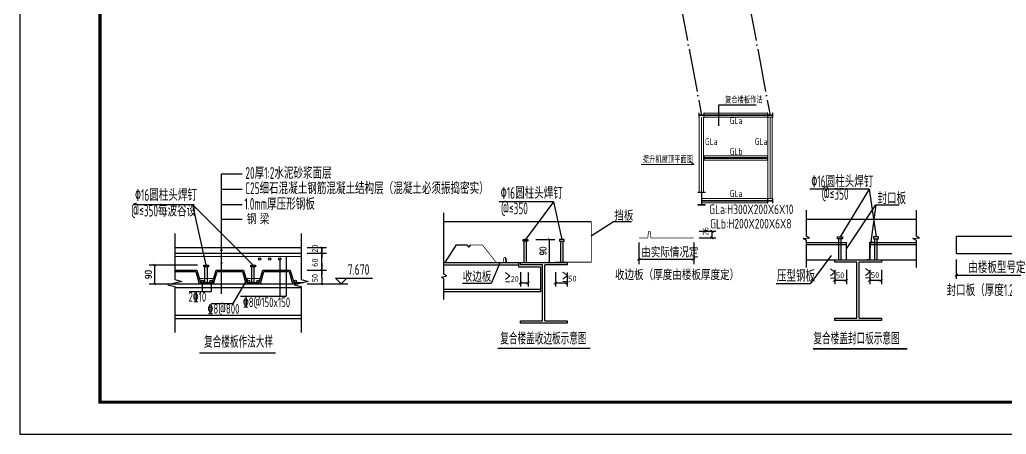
# Model space of a CAD drawing. Extents: x 19118 to 566552, y -1188739 to 92943.
# Drawn here: x 77812 to 123848, y -392184 to -372812 of the extents above; entities that cross this region are included whole.
import ezdxf
from ezdxf.enums import TextEntityAlignment as Align

# ---------------------------------------------------------------- set-up
doc = ezdxf.new("R2010")
doc.units = 0
doc.header["$LTSCALE"] = 1000
doc.header["$MEASUREMENT"] = 0
doc.linetypes.add('DOTE', pattern=[2.42, 2, -0.2, 0.02, -0.2])
doc.linetypes.add('线型2', pattern=[5, 3, -2])
doc.layers.get('0').update_dxf_attribs({"linetype": 'CONTINUOUS'})
doc.layers.get('Defpoints').update_dxf_attribs({"linetype": 'CONTINUOUS'})
for name, color, linetype in [(' ', 2, 'CONTINUOUS'), ('510', 253, 'CONTINUOUS'), ('DIM', 3, 'CONTINUOUS'), ('DOTE', 9, 'DOTE'), ('GJ', 5, 'CONTINUOUS'), ('PUB_DIM', 3, 'CONTINUOUS'), ('PUB_TAB', 7, 'CONTINUOUS'), ('PUB_TITLE', 4, 'CONTINUOUS'), ('S', 2, 'CONTINUOUS'), ('TEXT', 7, 'CONTINUOUS'), ('墙线', 7, 'CONTINUOUS'), ('窗线', 124, 'CONTINUOUS')]:
    doc.layers.add(name, color=color, linetype=linetype)
for name, color, linetype, lineweight in [('柱_主零件_实线', 51, 'CONTINUOUS', 18), ('梁_主零件_实线', 141, 'CONTINUOUS', 18), ('梁截面名称', 9, 'CONTINUOUS', 18)]:
    doc.layers.add(name, color=color, linetype=linetype, lineweight=lineweight)
doc.layers.add('柱构件', color=7, linetype='CONTINUOUS', lineweight=25, true_color=0xffff94)
doc.styles.add('-宋体', font='SimSun.ttf')
doc.styles.add('DIM_FONT', font='SIMPLEX.shx', dxfattribs={"width": 0.8})
doc.styles.add('MY-1', font='romans', dxfattribs={"width": 0.7, "bigfont": 'hztxt'})
doc.styles.add('PkpmHz', font='Pkpmeng', dxfattribs={"width": 0.7, "bigfont": 'hztxt'})
doc.styles.get("Standard").update_dxf_attribs({"font": 'atssdeng.shx', "bigfont": 'atssdchn.shx'})
doc.styles.add('TSSD_Dimension', font='Tssdeng.shx', dxfattribs={"width": 0.7, "bigfont": 'hztxt.shx'})
doc.styles.add('TSSD_Rein', font='atssdeng.shx', dxfattribs={"width": 0.7, "bigfont": 'atssdchn.shx'})
doc.dimstyles.new('DIMN', dxfattribs={"dimtxt": 300, "dimasz": 100, "dimexe": 250, "dimexo": 300, "dimgap": 150, "dimtad": 1, "dimdec": 0, "dimzin": 0, "dimdsep": 46, "dimtxsty": 'DIM_FONT', "dimblk": 'ARCHTICK', "dimcen": 0.09, "dimclrt": 7, "dimazin": 2, "dimtfac": 1, "dimtdec": 0, "dimtix": 1, "dimtmove": 2, "dimatfit": 3, "dimfxl": 1, "dimtolj": 1, "dimtzin": 0, "dimarcsym": 0})

# ---------------------------------------------------------------- blocks, each defined once
blk = doc.blocks.new('_ArchTick')
at = {"color": 0, "linetype": 'ByBlock', "const_width": 0.4}
blk.add_lwpolyline([(-0.5, -0.5), (0.5, 0.5)], dxfattribs=at)
blk = doc.blocks.new('*D681')
at = {"layer": 'Defpoints', "color": 0}
for p in [(84109, -384274), (86404, -384274), (86404, -385161)]:
    blk.add_point(p, dxfattribs=at)
at = {"layer": 'PUB_DIM', "color": 0, "lineweight": -2}
for p, q in [((86104, -384274), (83859, -384274)), ((84109, -385161), (84109, -384274)), ((86104, -385161), (83859, -385161))]:
    blk.add_line(p, q, dxfattribs=at)
at = {"layer": 'PUB_DIM', "color": 0, "lineweight": -2, "xscale": 100, "yscale": 100, "zscale": 100}
for p, rotation in [((84109, -384274), 90), ((84109, -385161), 270)]:
    blk.add_blockref('_ArchTick', p, dxfattribs=dict(at, rotation=rotation))
at = {"layer": 'PUB_DIM', "color": 7, "insert": (83809, -384718), "char_height": 300, "attachment_point": 5, "rotation": 90, "style": 'DIM_FONT'}
blk.add_mtext('\\A1;90', dxfattribs=at)
blk = doc.blocks.new('*D682')
at = {"layer": 'Defpoints', "color": 0}
for p in [(101592, -383078), (102528, -383078), (101592, -384153)]:
    blk.add_point(p, dxfattribs=at)
at = {"layer": 'PUB_DIM', "color": 0, "lineweight": -2}
for p, q in [((101892, -383078), (102778, -383078)), ((102528, -384153), (102528, -383078)), ((101892, -384153), (102778, -384153))]:
    blk.add_line(p, q, dxfattribs=at)
at = {"layer": 'PUB_DIM', "color": 0, "lineweight": -2, "xscale": 100, "yscale": 100, "zscale": 100}
for p, rotation in [((102528, -383078), 90), ((102528, -384153), 270)]:
    blk.add_blockref('_ArchTick', p, dxfattribs=dict(at, rotation=rotation))
at = {"layer": 'PUB_DIM', "color": 7, "insert": (102228, -383615), "char_height": 300, "attachment_point": 5, "rotation": 90, "style": 'DIM_FONT'}
blk.add_mtext('\\A1;90', dxfattribs=at)

msp = doc.modelspace()

# ---------------------------------------------------------------- linework, layer by layer
at = {"layer": ' '}
for p, q in [((97598.59, -382246.86), (104479.83, -382246.86)), ((97598.59, -382246.86), (104479.83, -382246.86)), ((97598.59, -382246.86), (104479.83, -382246.86)), ((114523.49, -382125.11), (119652.84, -382125.11)), ((114523.49, -382125.11), (119652.84, -382125.11)), ((116385.84, -384030.86), (116385.84, -383214.11)), ((116385.84, -384030.86), (116385.84, -383214.11)), ((116385.84, -384030.86), (116385.84, -383214.11)), ((115678.38, -383826.02), (114701.34, -385160.58)), ((115678.38, -383826.02), (114701.34, -385160.58)), ((101085.57, -384152.61), (101085.57, -384357.64)), ((101085.57, -384152.61), (101085.57, -384357.64)), ((101085.57, -384152.61), (101085.57, -384357.64)), ((115841.34, -384030.86), (118019.34, -384030.86)), ((115841.34, -384030.86), (118019.34, -384030.86)), ((115841.34, -384030.86), (118019.34, -384030.86)), ((114701.34, -385160.58), (113118.03, -385160.58))]:
    msp.add_line(p, q, dxfattribs=at)
at = {"layer": ' ', "color": 4}
for p, q in [((121521.92, -382922.69), (124530.17, -382922.69)), ((121521.92, -383739.44), (121521.92, -382922.69)), ((121521.92, -382922.69), (124530.17, -382922.69)), ((121521.92, -383739.44), (121521.92, -382922.69)), ((121521.92, -382922.69), (124530.17, -382922.69)), ((121521.92, -383739.44), (121521.92, -382922.69)), ((114523.49, -383214.11), (116385.84, -383214.11)), ((114523.49, -383214.11), (116385.84, -383214.11)), ((114523.49, -383214.11), (116385.84, -383214.11)), ((114523.49, -383323.01), (116385.84, -383323.01)), ((114523.49, -383323.01), (116385.84, -383323.01)), ((114523.49, -383323.01), (116385.84, -383323.01)), ((117474.84, -384030.86), (117474.84, -383214.11)), ((117474.84, -383214.11), (119652.84, -383214.11)), ((117474.84, -384030.86), (117474.84, -383214.11)), ((117474.84, -384030.86), (117474.84, -383214.11)), ((117474.84, -383214.11), (119652.84, -383214.11)), ((117474.84, -384030.86), (117474.84, -383214.11)), ((117474.84, -384030.86), (117474.84, -383214.11)), ((117474.84, -383214.11), (119652.84, -383214.11)), ((117474.84, -384030.86), (117474.84, -383214.11)), ((117474.84, -383323.01), (119652.84, -383323.01)), ((117474.84, -383323.01), (119652.84, -383323.01)), ((117474.84, -383323.01), (119652.84, -383323.01)), ((121521.92, -383739.44), (124530.17, -383739.44)), ((121521.92, -383739.44), (124530.17, -383739.44)), ((121521.92, -383739.44), (124530.17, -383739.44)), ((97598.59, -384152.61), (101085.57, -384152.61)), ((97598.59, -384152.61), (101085.57, -384152.61)), ((97598.59, -384152.61), (101085.57, -384152.61)), ((97598.59, -384261.51), (101085.57, -384261.51)), ((97598.59, -384261.51), (101085.57, -384261.51)), ((97598.59, -384261.51), (101085.57, -384261.51)), ((101085.57, -384357.64), (102113.4, -384357.64)), ((101085.57, -384357.64), (102113.4, -384357.64)), ((101085.57, -384357.64), (102113.4, -384357.64)), ((101172.39, -384152.61), (103350.39, -384152.61)), ((101172.39, -384261.51), (101172.39, -384152.61)), ((101172.39, -384152.61), (103350.39, -384152.61)), ((101172.39, -384261.51), (101172.39, -384152.61)), ((101172.39, -384152.61), (103350.39, -384152.61)), ((101172.39, -384261.51), (101172.39, -384152.61)), ((102206.94, -384261.51), (101172.39, -384261.51)), ((102206.94, -384261.51), (101172.39, -384261.51)), ((102206.94, -384261.51), (101172.39, -384261.51)), ((102113.4, -384357.64), (102113.4, -385534.59)), ((102113.4, -384357.64), (102113.4, -385534.59)), ((102113.4, -384357.64), (102113.4, -385534.59)), ((102206.94, -386875.11), (102206.94, -384261.51)), ((102206.94, -386875.11), (102206.94, -384261.51)), ((102206.94, -386875.11), (102206.94, -384261.51)), ((103350.39, -384261.51), (102315.84, -384261.51)), ((103350.39, -384261.51), (102315.84, -384261.51)), ((103350.39, -384261.51), (102315.84, -384261.51)), ((102315.84, -386875.11), (102315.84, -384261.51)), ((102315.84, -386875.11), (102315.84, -384261.51)), ((102315.84, -386875.11), (102315.84, -384261.51)), ((114523.49, -384030.86), (119652.84, -384030.86)), ((114523.49, -384030.86), (119652.84, -384030.86)), ((114523.49, -384030.86), (119652.84, -384030.86)), ((115841.34, -384139.76), (115841.34, -384030.86)), ((115841.34, -384139.76), (115841.34, -384030.86)), ((115841.34, -384139.76), (115841.34, -384030.86)), ((116875.89, -384139.76), (115841.34, -384139.76)), ((116875.89, -384139.76), (115841.34, -384139.76)), ((116875.89, -384139.76), (115841.34, -384139.76)), ((116875.89, -386753.36), (116875.89, -384139.76)), ((116875.89, -386753.36), (116875.89, -384139.76)), ((116875.89, -386753.36), (116875.89, -384139.76)), ((118019.34, -384139.76), (116984.79, -384139.76)), ((118019.34, -384139.76), (116984.79, -384139.76)), ((118019.34, -384139.76), (116984.79, -384139.76)), ((116984.79, -386753.36), (116984.79, -384139.76)), ((116984.79, -386753.36), (116984.79, -384139.76)), ((116984.79, -386753.36), (116984.79, -384139.76)), ((118019.34, -384030.86), (118019.34, -384139.76)), ((118019.34, -384030.86), (118019.34, -384139.76)), ((118019.34, -384030.86), (118019.34, -384139.76)), ((102113.4, -385425.69), (97598.59, -385425.69)), ((102113.4, -385425.69), (97598.59, -385425.69)), ((102113.4, -385425.69), (97598.59, -385425.69)), ((102113.4, -385534.59), (97598.59, -385534.59)), ((102113.4, -385534.59), (97598.59, -385534.59)), ((102113.4, -385534.59), (97598.59, -385534.59)), ((101172.39, -386875.11), (102206.94, -386875.11)), ((101172.39, -386984.01), (101172.39, -386875.11)), ((101172.39, -386875.11), (102206.94, -386875.11)), ((101172.39, -386984.01), (101172.39, -386875.11)), ((101172.39, -386984.01), (101172.39, -386875.11)), ((101172.39, -386875.11), (102206.94, -386875.11)), ((103350.39, -386984.01), (101172.39, -386984.01)), ((103350.39, -386984.01), (101172.39, -386984.01)), ((103350.39, -386984.01), (101172.39, -386984.01)), ((102315.84, -386875.11), (103350.39, -386875.11)), ((102315.84, -386875.11), (103350.39, -386875.11)), ((102315.84, -386875.11), (103350.39, -386875.11)), ((103350.39, -386875.11), (103350.39, -386984.01)), ((103350.39, -386875.11), (103350.39, -386984.01)), ((103350.39, -386875.11), (103350.39, -386984.01)), ((115841.34, -386753.36), (116875.89, -386753.36)), ((115841.34, -386862.26), (115841.34, -386753.36)), ((115841.34, -386753.36), (116875.89, -386753.36)), ((115841.34, -386862.26), (115841.34, -386753.36)), ((115841.34, -386753.36), (116875.89, -386753.36)), ((115841.34, -386862.26), (115841.34, -386753.36)), ((118019.34, -386862.26), (115841.34, -386862.26)), ((118019.34, -386862.26), (115841.34, -386862.26)), ((118019.34, -386862.26), (115841.34, -386862.26)), ((116984.79, -386753.36), (118019.34, -386753.36)), ((116984.79, -386753.36), (118019.34, -386753.36)), ((116984.79, -386753.36), (118019.34, -386753.36)), ((118019.34, -386753.36), (118019.34, -386862.26)), ((118019.34, -386753.36), (118019.34, -386862.26)), ((118019.34, -386753.36), (118019.34, -386862.26))]:
    msp.add_line(p, q, dxfattribs=at)
at = {"layer": ' ', "color": 6, "const_width": 32.67}
for points in [[(104479.83, -384141.09), (104479.83, -382246.86), (104479.83, -384141.09), (102805.89, -384141.09)], [(107120.97, -383005.22), (106702.03, -383005.22), (107120.97, -383005.22), (107150.47, -382736.66), (107179.96, -382696.13), (107224.21, -382699.82), (107238.96, -382736.66), (107264.77, -383005.22), (109267.45, -383005.22), (107264.77, -383005.22), (107238.96, -382736.66), (107224.21, -382699.82), (107179.96, -382696.13), (107150.47, -382736.66)], [(116504.19, -384030.86), (116385.84, -384030.86), (116385.84, -383214.11), (116193.11, -383214.11), (116385.84, -383214.11), (116385.84, -384030.86)], [(117356.49, -384030.86), (117474.84, -384030.86), (117474.84, -383214.11), (117667.57, -383214.11), (117474.84, -383214.11), (117474.84, -384030.86)]]:
    msp.add_lwpolyline(points, close=True, dxfattribs=at)
for points in [[(106702.03, -383005.22), (107120.97, -383005.22), (107150.47, -382736.66), (107179.96, -382696.13), (107224.21, -382699.82), (107238.96, -382736.66), (107264.77, -383005.22), (109267.45, -383005.22)], [(99401.19, -383335.86), (98866.53, -383335.86), (98774.14, -383446.07), (98681.75, -383335.86), (98192.99, -383335.86), (97664.6, -384152.61), (97598.59, -384152.61), (97664.6, -384152.61), (98192.99, -383335.86), (98681.75, -383335.86), (98774.14, -383446.07), (98866.53, -383335.86), (99401.19, -383335.86), (100039.36, -384142.16), (100369.95, -384142.16), (100399.45, -383957.96), (100428.94, -383917.43), (100399.45, -383957.96), (100369.95, -384142.16), (100399.45, -383957.96), (100428.94, -383917.43), (100473.19, -383921.12), (100487.94, -383957.96), (100513.75, -384142.16), (101527.75, -384142.16)], [(102805.89, -384141.09), (104479.83, -384141.09)]]:
    msp.add_lwpolyline(points, dxfattribs=at)
at = {"layer": ' '}
msp.add_lwpolyline([(97598.59, -384152.61), (97664.6, -384152.61), (98192.99, -383335.86), (98681.75, -383335.86), (98774.14, -383446.07), (98866.53, -383335.86)], dxfattribs=at)
at = {"layer": ' ', "color": 4}
msp.add_lwpolyline([(117667.57, -383214.11), (117474.84, -383214.11), (117474.84, -384030.86), (117356.49, -384030.86)], dxfattribs=at)
msp.add_lwpolyline([(117667.57, -383214.11), (117474.84, -383214.11), (117474.84, -384030.86), (117356.49, -384030.86)], dxfattribs=at)
msp.add_lwpolyline([(117667.57, -383214.11), (117474.84, -383214.11), (117474.84, -384030.86), (117356.49, -384030.86)], dxfattribs=at)
at = {"layer": ' ', "color": 6}
msp.add_lwpolyline([(100487.94, -383957.96), (100513.75, -384142.16)], close=True, dxfattribs=at)
at = {"color": 7}
for p, q in [((117448.11, -380737.1), (114684.55, -380737.1)), ((85894.37, -381454.18), (83107.04, -381454.18)), ((86515.62, -384274.19), (85894.37, -381454.18)), ((102715.5, -381327.03, 0), (100190.63, -381327.03, 0)), ((101172.39, -384615.23), (101172.39, -385283.82)), ((101172.39, -384615.23), (101172.39, -385283.82)), ((101172.39, -384615.23), (101172.39, -385283.82)), ((103350.39, -384619.39), (103350.39, -385283.82)), ((103350.39, -384619.39), (103350.39, -385283.82)), ((103350.39, -384619.39), (103350.39, -385283.82))]:
    msp.add_line(p, q, dxfattribs=at)
for p, q in [((117448.11, -380737.1), (116090.83, -382958.98)), ((117448.11, -380737.1), (117769.85, -382958.98)), ((85894.37, -381454.18), (88700.77, -384274.19)), ((102715.5, -381327.03, 0), (101412.4, -383078.25)), ((102715.5, -381327.03, 0), (103110.38, -383078.25))]:
    msp.add_line(p, q)
at = {"color": 3}
for p, q in [((97598.59, -384706.07), (97598.59, -381838.02)), ((97598.59, -384706.07), (97598.59, -381838.02)), ((97598.59, -384706.07), (97598.59, -381838.02)), ((114523.49, -382922.75), (114523.49, -381716.28)), ((114523.49, -382922.75), (114523.49, -381716.28)), ((114523.49, -382922.75), (114523.49, -381716.28)), ((119652.84, -382922.75), (119652.84, -381716.28)), ((119652.84, -382922.75), (119652.84, -381716.28)), ((119652.84, -382922.75), (119652.84, -381716.28)), ((109518.54, -383005.22), (110291.77, -383005.22)), ((109518.54, -383005.22), (110291.77, -383005.22)), ((109518.54, -383005.22), (110291.77, -383005.22)), ((109522.69, -382696.13), (110291.77, -382696.13)), ((109522.69, -382696.13), (110291.77, -382696.13)), ((109522.69, -382696.13), (110291.77, -382696.13)), ((110117.33, -383006.33), (110117.33, -382696.13)), ((110117.33, -383006.33), (110117.33, -382696.13)), ((110117.33, -383006.33), (110117.33, -382696.13)), ((110128.73, -382696.13), (110262.56, -382696.13)), ((110128.73, -382696.13), (110262.56, -382696.13)), ((110128.73, -382696.13), (110262.56, -382696.13)), ((110128.73, -383005.22), (110262.56, -383005.22)), ((110128.73, -383005.22), (110262.56, -383005.22)), ((110128.73, -383005.22), (110262.56, -383005.22)), ((114364.38, -383032.94), (114669.33, -383002.23)), ((114364.38, -383032.94), (114669.33, -383002.23)), ((114364.38, -383032.94), (114669.33, -383002.23)), ((114669.33, -383002.23), (114523.49, -382922.75)), ((114669.33, -383002.23), (114523.49, -382922.75)), ((114669.33, -383002.23), (114523.49, -382922.75)), ((119493.74, -383036.93), (119798.68, -383002.23)), ((119493.74, -383036.93), (119798.68, -383002.23)), ((119493.74, -383036.93), (119798.68, -383002.23)), ((119798.68, -383002.23), (119652.84, -382922.75)), ((119798.68, -383002.23), (119652.84, -382922.75)), ((119798.68, -383002.23), (119652.84, -382922.75)), ((91217.98, -383462.01), (92123.9, -383462.01)), ((91906.1, -383462.01), (91906.1, -383941.17)), ((91906.1, -383788.71), (91906.1, -383462.01)), ((106702.03, -383219), (106702.03, -384088.1)), ((106702.03, -383219), (106702.03, -384088.1)), ((106702.03, -383219), (106702.03, -384088.1)), ((109267.45, -383223.15), (109267.45, -384088.1)), ((109267.45, -383223.15), (109267.45, -384088.1)), ((109267.45, -383223.15), (109267.45, -384088.1)), ((114523.49, -383134.7), (114364.38, -383032.94)), ((114523.49, -383134.7), (114364.38, -383032.94)), ((114523.49, -383134.7), (114364.38, -383032.94)), ((114523.49, -384395.27), (114523.49, -383134.7)), ((114523.49, -384395.27), (114523.49, -383134.7)), ((114523.49, -384395.27), (114523.49, -383134.7)), ((119652.84, -383134.7), (119493.74, -383036.93)), ((119652.84, -383134.7), (119493.74, -383036.93)), ((119652.84, -383134.7), (119493.74, -383036.93)), ((119652.84, -384395.27), (119652.84, -383134.7)), ((119652.84, -384395.27), (119652.84, -383134.7)), ((119652.84, -384395.27), (119652.84, -383134.7)), ((91217.98, -383723.37), (92123.9, -383723.37)), ((91906.1, -384507.45), (91906.1, -383505.57)), ((91906.1, -384180.75), (91906.1, -384725.25)), ((91906.1, -384834.15), (91906.1, -384289.65)), ((106702.03, -383999.01), (109267.45, -383999.01)), ((106702.03, -383999.01), (109267.45, -383999.01)), ((106702.03, -383999.01), (109267.45, -383999.01)), ((106702.03, -384010.41), (106702.03, -384233.17)), ((106702.03, -384010.41), (106702.03, -384233.17)), ((106702.03, -384010.41), (106702.03, -384233.17)), ((109267.45, -384010.41), (109267.45, -384233.17)), ((109267.45, -384010.41), (109267.45, -384233.17)), ((109267.45, -384010.41), (109267.45, -384233.17)), ((121517.22, -384018.43), (121517.22, -384919.56)), ((121517.22, -384018.43), (121517.22, -384919.56)), ((121517.22, -384018.43), (121517.22, -384919.56)), ((91217.98, -384507.45), (92123.9, -384507.45)), ((91906.1, -384834.15), (91906.1, -385167.04)), ((97493.72, -384845.22), (97740.9, -384778.82)), ((97493.72, -384845.22), (97740.9, -384778.82)), ((97493.72, -384845.22), (97740.9, -384778.82)), ((97598.59, -384918.02), (97493.72, -384845.22)), ((97598.59, -384918.02), (97493.72, -384845.22)), ((97598.59, -384918.02), (97493.72, -384845.22)), ((97740.9, -384778.82), (97598.59, -384706.07)), ((97740.9, -384778.82), (97598.59, -384706.07)), ((97740.9, -384778.82), (97598.59, -384706.07)), ((101532.11, -384619.39), (101532.11, -385283.82)), ((101532.11, -384619.39), (101532.11, -385283.82)), ((101532.11, -384619.39), (101532.11, -385283.82)), ((102805.89, -384615.23), (102805.89, -385283.82)), ((102805.89, -384615.23), (102805.89, -385283.82)), ((102805.89, -384615.23), (102805.89, -385283.82)), ((115841.34, -384493.49), (115841.34, -385162.08)), ((115841.34, -384493.49), (115841.34, -385162.08)), ((115841.34, -384493.49), (115841.34, -385162.08)), ((116385.84, -384497.64), (116385.84, -385162.08)), ((116385.84, -384497.64), (116385.84, -385162.08)), ((116385.84, -384497.64), (116385.84, -385162.08)), ((117474.84, -384493.49), (117474.84, -385162.08)), ((117474.84, -384493.49), (117474.84, -385162.08)), ((117474.84, -384493.49), (117474.84, -385162.08)), ((118019.34, -384497.64), (118019.34, -385162.08)), ((118019.34, -384497.64), (118019.34, -385162.08)), ((118019.34, -384497.64), (118019.34, -385162.08)), ((121517.22, -384745.12), (124530.17, -384745.12)), ((121517.22, -384745.12), (124530.17, -384745.12)), ((121517.22, -384745.12), (124530.17, -384745.12)), ((121517.22, -384756.52), (121517.22, -384890.34)), ((121517.22, -384756.52), (121517.22, -384890.34)), ((121517.22, -384756.52), (121517.22, -384890.34)), ((91217.98, -385160.85), (92123.9, -385160.85)), ((97598.59, -385890.13), (97598.59, -384918.02)), ((97598.59, -385890.13), (97598.59, -384918.02)), ((97598.59, -385890.13), (97598.59, -384918.02)), ((101172.39, -385109.38), (101532.11, -385109.38)), ((101172.39, -385109.38), (101532.11, -385109.38)), ((101172.39, -385109.38), (101532.11, -385109.38)), ((101172.39, -385120.78), (101172.39, -385254.6)), ((101172.39, -385120.78), (101172.39, -385254.6)), ((101172.39, -385120.78), (101172.39, -385254.6)), ((101532.11, -385120.78), (101532.11, -385254.6)), ((101532.11, -385120.78), (101532.11, -385254.6)), ((101532.11, -385120.78), (101532.11, -385254.6)), ((102805.89, -385109.38), (103350.39, -385109.38)), ((102805.89, -385109.38), (103350.39, -385109.38)), ((102805.89, -385109.38), (103350.39, -385109.38)), ((102805.89, -385120.78), (102805.89, -385254.6)), ((102805.89, -385120.78), (102805.89, -385254.6)), ((102805.89, -385120.78), (102805.89, -385254.6)), ((103350.39, -385120.78), (103350.39, -385254.6)), ((103350.39, -385120.78), (103350.39, -385254.6)), ((103350.39, -385120.78), (103350.39, -385254.6)), ((115841.34, -384987.63), (116385.84, -384987.63)), ((115841.34, -384987.63), (116385.84, -384987.63)), ((115841.34, -384987.63), (116385.84, -384987.63)), ((115841.34, -384999.03), (115841.34, -385132.86)), ((115841.34, -384999.03), (115841.34, -385132.86)), ((115841.34, -384999.03), (115841.34, -385132.86)), ((116385.84, -384999.03), (116385.84, -385132.86)), ((116385.84, -384999.03), (116385.84, -385132.86)), ((116385.84, -384999.03), (116385.84, -385132.86)), ((117474.84, -384987.63), (118019.34, -384987.63)), ((117474.84, -384987.63), (118019.34, -384987.63)), ((117474.84, -384987.63), (118019.34, -384987.63)), ((117474.84, -384999.03), (117474.84, -385132.86)), ((117474.84, -384999.03), (117474.84, -385132.86)), ((117474.84, -384999.03), (117474.84, -385132.86)), ((118019.34, -384999.03), (118019.34, -385132.86)), ((118019.34, -384999.03), (118019.34, -385132.86)), ((118019.34, -384999.03), (118019.34, -385132.86))]:
    msp.add_line(p, q, dxfattribs=at)
msp.add_lwpolyline([(112179.97, -376807.53), (110424.89, -376807.53), (110424.89, -377764.7)])
for points in [[(85042.17, -382808.61), (85042.17, -384956.21), (85368.93, -385037.68), (84715.42, -385201.44), (85042.17, -385282.91), (85042.17, -387430.5)], [(90952.2, -382808.61), (90952.2, -384956.21), (91278.95, -385037.68), (90625.45, -385201.44), (90952.2, -385282.91), (90952.2, -387430.5)], [(92032.8, -385160.85), (93121.8, -385160.85)], [(93080.07, -384891.34), (92810.56, -385160.85), (92541.04, -384891.34), (94271.46, -384891.34)]]:
    msp.add_lwpolyline(points, dxfattribs=at)
at = {"color": 3, "const_width": 49, "elevation": 0}
for points in [[(110050.21, -382640.9), (110186.22, -382755.09)], [(110050.21, -382949.98), (110186.22, -383064.17)]]:
    msp.add_lwpolyline(points, dxfattribs=at)
at = {"color": 3, "const_width": 49}
for points in [[(91953.96, -383508.67), (91851.02, -383421.62)], [(91953.96, -383770.03), (91851.02, -383682.98)], [(106766.59, -383944.81), (106630.59, -384058.99)], [(109332.01, -383944.8), (109196, -384058.99)], [(91953.96, -384554.11), (91851.02, -384467.06)], [(121581.77, -384690.92), (121445.77, -384805.1)], [(91953.96, -385207.51), (91851.02, -385120.46)], [(101236.95, -385055.18), (101100.94, -385169.36)], [(101596.67, -385055.18), (101460.66, -385169.36)], [(102870.45, -385055.18), (102734.44, -385169.36)], [(103414.95, -385055.18), (103278.94, -385169.36)], [(115905.9, -384933.43), (115769.89, -385047.62)], [(116450.4, -384933.43), (116314.39, -385047.62)], [(117539.4, -384933.43), (117403.39, -385047.62)], [(118083.9, -384933.43), (117947.89, -385047.62)]]:
    msp.add_lwpolyline(points, dxfattribs=at)
at = {"layer": 'DIM', "color": 2, "linetype": 'Continuous'}
for p, q in [((87229.97, -385624.81), (87229.97, -380019.28)), ((87229.97, -380019.28), (88190.74, -380019.28)), ((87229.97, -380730.63), (88190.74, -380730.63)), ((87229.97, -381441.97), (88190.74, -381441.97)), ((87229.97, -382130.33), (88190.74, -382130.33)), ((115979.31, -383045.27), (115979.31, -382958.98)), ((115979.31, -382958.98), (116202.35, -382958.98)), ((116202.35, -382958.98), (116202.35, -383045.27)), ((117881.37, -382958.98), (117658.33, -382958.98)), ((117658.33, -382958.98), (117658.33, -383045.27)), ((117881.37, -383045.27), (117881.37, -382958.98)), ((101300.88, -383164.55), (101300.88, -383078.25)), ((101300.88, -383078.25), (101523.92, -383078.25)), ((101523.92, -383164.55), (101300.88, -383164.55)), ((101351.24, -384152.61), (101351.24, -383164.55)), ((101466.36, -384151.1), (101466.36, -383164.55)), ((101523.92, -383078.25), (101523.92, -383164.55)), ((103221.9, -383078.25), (102998.85, -383078.25)), ((102998.85, -383078.25), (102998.85, -383164.55)), ((102998.85, -383164.55), (103221.9, -383164.55)), ((103056.41, -384151.1), (103056.41, -383164.55)), ((103171.53, -384152.61), (103171.53, -383164.55)), ((103221.9, -383164.55), (103221.9, -383078.25)), ((116202.35, -383045.27), (115979.31, -383045.27)), ((116029.67, -384030.86), (116029.67, -383045.27)), ((116144.79, -384029.36), (116144.79, -383045.27)), ((117658.33, -383045.27), (117881.37, -383045.27)), ((117715.89, -384029.36), (117715.89, -383045.27)), ((117831.01, -384030.86), (117831.01, -383045.27)), ((86404.1, -384274.19), (86627.14, -384274.19)), ((86404.1, -384360.48), (86404.1, -384274.19)), ((86627.14, -384360.48), (86404.1, -384360.48)), ((86454.46, -385160.85), (86454.46, -384360.48)), ((86569.58, -385159.34), (86569.58, -384360.48)), ((86627.14, -384274.19), (86627.14, -384360.48)), ((88589.25, -384360.48), (88589.25, -384274.19)), ((88589.25, -384274.19), (88812.29, -384274.19)), ((88812.29, -384360.48), (88589.25, -384360.48)), ((88639.61, -385160.85), (88639.61, -384360.48)), ((88754.73, -385159.34), (88754.73, -384360.48)), ((88812.29, -384274.19), (88812.29, -384360.48))]:
    msp.add_line(p, q, dxfattribs=at)
at = {"layer": 'DIM', "color": 7, "linetype": 'Continuous'}
for p, q in [((116385.84, -383523.73), (117761.5, -381467.61)), ((116385.84, -383523.73), (117761.5, -381467.61)), ((116385.84, -383523.73), (117761.5, -381467.61)), ((117761.5, -381467.61), (117474.84, -383535.17)), ((117761.5, -381467.61), (117474.84, -383535.17)), ((117761.5, -381467.61), (117474.84, -383535.17)), ((117761.5, -381467.61), (118851.27, -381467.61)), ((117761.5, -381467.61), (118851.27, -381467.61)), ((117761.5, -381467.61), (118851.27, -381467.61)), ((104479.83, -382911.37), (105513.1, -382235.8)), ((104479.83, -382911.37), (105513.1, -382235.8)), ((104479.83, -382911.37), (105513.1, -382235.8)), ((105513.1, -382235.8), (106365.48, -382235.8)), ((105513.1, -382235.8), (106365.48, -382235.8)), ((105513.1, -382235.8), (106365.48, -382235.8)), ((114523.49, -382125.11), (119652.84, -382125.11)), ((90241.66, -383881.55), (90241.66, -385731.89)), ((115678.38, -383826.02), (114701.34, -385160.58)), ((89946.1, -383999.24), (89946.43, -385731.89)), ((100226.15, -384142.16), (99813.3, -385133.64)), ((100226.15, -384142.16), (99813.3, -385133.64)), ((100226.15, -384142.16), (99813.3, -385133.64)), ((103350.39, -384152.61), (103350.39, -384261.51)), ((103350.39, -384152.61), (103350.39, -384261.51)), ((103350.39, -384152.61), (103350.39, -384261.51)), ((86326.86, -385048.89), (86326.86, -385517.22)), ((86740.25, -385048.89), (86740.25, -385517.22)), ((99813.3, -385133.64), (98468.07, -385133.64)), ((99813.3, -385133.64), (98468.07, -385133.64)), ((99813.3, -385133.64), (98468.07, -385133.64)), ((85723.55, -385517.22), (86740.25, -385517.22)), ((88118.99, -385731.89), (90241.66, -385731.89)), ((86749.97, -386070.22), (87766.67, -386070.22))]:
    msp.add_line(p, q, dxfattribs=at)
at = {"layer": 'DIM', "color": 2, "linetype": 'Continuous'}
for centre in [(87229.43, -383584.8), (87229.71, -384168.28), (87231.14, -384539.93)]:
    msp.add_circle(centre, 27.23, dxfattribs=at)
at = {"layer": 'DOTE', "color": 8}
for p, q in [((107708.4, -367060.75), (109628.09, -377268.24)), ((110908.4, -367060.75), (112828.09, -377268.24))]:
    msp.add_line(p, q, dxfattribs=at)
at = {"layer": 'GJ', "color": 6, "linetype": 'Continuous', "const_width": 49.01}
for points in [[(85042.17, -383875.34), (90952.2, -383875.34)], [(86188.85, -384900.29), (86862.29, -384900.29)], [(88374, -384900.29), (89047.44, -384900.29)]]:
    msp.add_lwpolyline(points, dxfattribs=at)
at = {"layer": 'GJ', "color": 1, "linetype": 'Continuous'}
for centre in [(89007.5, -383999.24), (89478.86, -383999.24), (89946.1, -383999.24), (86329.85, -385033.53), (86737.34, -385033.53), (88495.53, -385033.53), (88927.66, -385033.53), (90673.53, -385033.53)]:
    msp.add_circle(centre, 54.45, dxfattribs=at)
at = {"layer": 'PUB_TAB'}
msp.add_line((87766.67, -386070.22), (88460.6, -384900.29), dxfattribs=at)
at = {"layer": 'PUB_TITLE'}
msp.add_lwpolyline([(77811.65, -392183.6), (235461.65, -392183.6), (235461.65, -303083.6), (77811.65, -303083.6)], close=True, dxfattribs=at)
at = {"layer": 'PUB_TITLE', "const_width": 150}
msp.add_lwpolyline([(81561.65, -390683.6), (233961.65, -390683.6), (233961.65, -304583.6), (81561.65, -304583.6)], close=True, dxfattribs=at)
at = {"layer": 'S', "color": 7, "linetype": 'Continuous'}
for p, q in [((85042.17, -383462.01), (90952.2, -383462.01)), ((85042.17, -383723.37), (90952.2, -383723.37)), ((85042.17, -384507.45), (86079.73, -384507.45)), ((85042.17, -384572.79), (86026.16, -384572.79)), ((86026.16, -384572.79), (86189.51, -385160.85)), ((86079.73, -384507.45), (86243.08, -385095.51)), ((86808.06, -385095.51), (86971.41, -384507.45)), ((86861.63, -385160.85), (87024.98, -384572.79)), ((86971.41, -384507.45), (88257.73, -384507.45)), ((87024.98, -384572.79), (88204.16, -384572.79)), ((88204.16, -384572.79), (88367.51, -385160.85)), ((88257.73, -384507.45), (88421.08, -385095.51)), ((88986.06, -385095.51), (89149.41, -384507.45)), ((89039.63, -385160.85), (89202.98, -384572.79)), ((89149.41, -384507.45), (90435.73, -384507.45)), ((89202.98, -384572.79), (90382.16, -384572.79)), ((90382.16, -384572.79), (90545.51, -385160.85)), ((90435.73, -384507.45), (90599.08, -385095.51)), ((86189.51, -385160.85), (86861.63, -385160.85)), ((86243.08, -385095.51), (86808.06, -385095.51)), ((88421.08, -385095.51), (88986.06, -385095.51)), ((90545.51, -385160.85), (90787.41, -385160.85)), ((90599.08, -385095.51), (91048.15, -385095.51))]:
    msp.add_line(p, q, dxfattribs=at)
at = {"layer": 'S', "color": 4, "linetype": 'Continuous'}
for p, q in [((84877.39, -385160.85), (90787.41, -385160.85)), ((85042.17, -385324.2), (90952.2, -385324.2)), ((85042.17, -386613.75), (90952.2, -386613.75)), ((85042.17, -386777.1), (90952.2, -386777.1))]:
    msp.add_line(p, q, dxfattribs=at)
at = {"layer": 'TEXT', "lineweight": 5}
msp.add_lwpolyline([(106812.98, -379579.05), (109263.64, -379579.05), (109061.6, -379400.06)], dxfattribs=at)
at = {"layer": '墙线', "color": 7, "const_width": 66.83}
msp.add_lwpolyline([(89752.03, -388382.46), (86193.88, -388382.46)], dxfattribs=at)
at = {"layer": '墙线', "color": 7, "const_width": 66.83, "elevation": 0}
for points in [[(104439.42, -388166.03), (100120.62, -388166.03)], [(119226.72, -388191.62), (114823.03, -388191.62)]]:
    msp.add_lwpolyline(points, dxfattribs=at)
at = {"layer": '柱_主零件_实线', "ltscale": 20}
for p, q in [((109803.09, -380873.22), (109453.09, -380873.22)), ((109453.09, -380873.22), (109453.09, -380893.22)), ((109453.09, -380893.22), (109803.09, -380893.22)), ((109621.09, -380893.22), (109621.09, -381453.22)), ((109635.09, -381453.22), (109635.09, -380893.22)), ((109803.09, -380893.22), (109803.09, -380873.22)), ((109453.09, -381453.22), (109453.09, -381473.22)), ((109803.09, -381453.22), (109453.09, -381453.22)), ((109453.09, -381473.22), (109803.09, -381473.22)), ((109803.09, -381473.22), (109803.09, -381453.22))]:
    msp.add_line(p, q, dxfattribs=at)
at = {"layer": '柱构件'}
for p, q in [((109517.09, -377173.24), (109503.09, -377173.24)), ((109503.09, -377173.24), (109503.09, -377373.24)), ((109503.09, -377373.24), (109517.09, -377373.24)), ((109517.09, -377373.24), (109517.09, -377173.24)), ((109739.09, -377268.24), (109517.09, -377268.24)), ((109517.09, -377278.24), (109739.09, -377278.24)), ((109739.09, -377173.24), (109739.09, -377373.24)), ((109753.09, -377173.24), (109739.09, -377173.24)), ((109739.09, -377373.24), (109753.09, -377373.24)), ((109753.09, -377373.24), (109753.09, -377173.24)), ((112717.09, -377173.24), (112703.09, -377173.24)), ((112703.09, -377173.24), (112703.09, -377373.24)), ((112703.09, -377373.24), (112717.09, -377373.24)), ((112717.09, -377373.24), (112717.09, -377173.24)), ((112939.09, -377268.24), (112717.09, -377268.24)), ((112717.09, -377278.24), (112939.09, -377278.24)), ((112939.09, -377173.24), (112939.09, -377373.24)), ((112953.09, -377173.24), (112939.09, -377173.24)), ((112939.09, -377373.24), (112953.09, -377373.24)), ((112953.09, -377373.24), (112953.09, -377173.24)), ((112717.09, -381173.24), (112703.09, -381173.24)), ((112703.09, -381173.24), (112703.09, -381373.24)), ((112717.09, -381373.24), (112717.09, -381173.24)), ((112939.09, -381173.24), (112939.09, -381373.24)), ((112953.09, -381173.24), (112939.09, -381173.24)), ((112953.09, -381373.24), (112953.09, -381173.24)), ((112703.09, -381373.24), (112717.09, -381373.24)), ((112939.09, -381268.24), (112717.09, -381268.24)), ((112717.09, -381278.24), (112939.09, -381278.24)), ((112939.09, -381373.24), (112953.09, -381373.24))]:
    msp.add_line(p, q, dxfattribs=at)
at = {"layer": '梁_主零件_实线', "ltscale": 20}
for p, q in [((109524.22, -377373.23), (109524.22, -380873.22)), ((109724.22, -380873.22), (109724.22, -377373.23)), ((112928.09, -377373.23), (112728.09, -377373.23)), ((112728.09, -377373.23), (112728.09, -381173.22)), ((112928.09, -381173.22), (112928.09, -377373.23)), ((112728.09, -381173.22), (112928.09, -381173.22))]:
    msp.add_line(p, q, dxfattribs=at)
at = {"layer": '梁_主零件_实线', "linetype": '线型2', "ltscale": 20}
for p, q in [((109621.22, -380873.22), (109621.22, -377373.23)), ((109627.23, -380873.22), (109627.23, -377373.23)), ((112825.09, -381173.22), (112825.09, -377373.23)), ((112831.09, -381173.22), (112831.09, -377373.23))]:
    msp.add_line(p, q, dxfattribs=at)
for points in [[(112703.09, -377373.24), (112703.09, -377173.24), (109753.09, -377173.24), (109753.09, -377373.24)], [(112703.09, -377293.24), (112703.09, -377253.24), (109753.09, -377253.24), (109753.09, -377293.24)], [(112703.09, -379373.24), (112703.09, -379173.24), (109753.09, -379173.24), (109753.09, -379373.24)], [(112703.09, -379293.24), (112703.09, -379253.24), (109753.09, -379253.24), (109753.09, -379293.24)], [(112703.09, -381373.24), (112703.09, -381173.24), (109635.09, -381173.24), (109635.09, -381373.24)], [(112703.09, -381293.24), (112703.09, -381253.24), (109635.09, -381253.24), (109635.09, -381293.24)]]:
    msp.add_lwpolyline(points, close=True, dxfattribs=at)

# ---------------------------------------------------------------- texts
at = {"color": 7, "style": 'TSSD_Dimension'}
for s, height, width, p in [('20厚1:2水泥砂浆面层', 550, 0.6, (88342.64, -380248.03)), ('%%13016圆柱头焊钉', 550, 0.6, (114750.2, -380640.48)), ('%%13016圆柱头焊钉', 550, 0.6, (83188.25, -381276.66)), ('C25细石混凝土钢筋混凝土结构层（混凝土必须振捣密实）', 550, 0.6, (88333.76, -380961.66)), ('%%13016圆柱头焊钉', 550, 0.6, (100258.71, -381180.85, 0)), ('@≤350', 550, 0.6, (115234.82, -381224.83)), ('1.0mm厚压形钢板', 550, 0.6, (88298.02, -381693.81)), ('封口板', 550, 0.6, (117836.03, -381429.43, 0)), ('@≤350每波谷设', 550, 0.6, (83010.56, -382007.68)), ('@≤350', 550, 0.6, (100268.6, -381905.65, 0)), ('钢', 490.05, 0.7, (88411.35, -382373.2)), ('梁', 490.05, 0.7, (89014.49, -382373.2)), ('挡板', 490.05, 0.7, (105559.76, -382205.85)), ('由实际情况定', 490.05, 0.7, (106814.08, -383922)), ('7.670', 490.05, 0.7, (93114.88, -384729.33)), ('由楼板型号定', 550, 0.6, (122076.86, -384654.56, 0)), ('收边板', 490.05, 0.7, (98484.74, -385056.64)), ('收边板（厚度由楼板厚度定）', 490.05, 0.7, (105586.9, -384977.49, 0)), ('压型钢板', 550, 0.6, (113144.86, -385054.36, 0)), ('封口板（厚度1.2mm）', 550, 0.6, (121060.53, -385723.6, 0))]:
    msp.add_text(s, height=height, dxfattribs=dict(at, width=width)).set_placement(p)
at = {"color": 7}
for s, p in [('26', (109949.82, -382887.08)), ('20', (91723.65, -383695.67)), ('60', (91723.65, -384358.49)), ('50', (91723.65, -385084.04))]:
    msp.add_text(s, height=272.25, rotation=90, dxfattribs=at).set_placement(p)
for s, p in [('20', (100721.91, -385061.51, 0)), ('50', (103405.96, -385046.18, 0)), ('50', (115894.98, -384890.46, 0)), ('50', (117528.48, -384879.06, 0))]:
    msp.add_text(s, height=272.25, dxfattribs=at).set_placement(p)
at = {"layer": '510', "style": 'MY-1', "width": 0.7}
for p in [(100416.99, -385061.51, 0), (103101.04, -385046.18, 0), (115590.06, -384890.46, 0), (117223.56, -384879.06, 0)]:
    msp.add_text('≥', height=490.05, dxfattribs=at).set_placement(p)
at = {"layer": 'TEXT', "lineweight": 5, "style": 'TSSD_Rein', "width": 0.75}
for s, height, p in [('复合楼板作法', 300, (110724.26, -376721.93, -906)), ('提升机屋顶平面图', 300, (106890.35, -379501.6, -906)), ('GLa:H300X200X6X10', 450, (109987.73, -381896.65, -1359)), ('GLb:H200X200X6X8', 450, (110032.65, -382568.94, -1359))]:
    msp.add_text(s, height=height, dxfattribs=at).set_placement(p)
at = {"layer": 'TEXT', "lineweight": 9, "style": 'TSSD_Rein', "width": 0.7}
for s, p in [('2%%13210', (85685.21, -385988.37, 72)), ('%%1328@150x150', (88226.53, -386240.94, 72)), ('%%1328@800', (86577.04, -386548.44, 72))]:
    msp.add_text(s, height=450, dxfattribs=at).set_placement(p)
at = {"layer": '梁截面名称', "style": 'PkpmHz', "width": 0.71}
for s, p in [('GLa', (111243.67, -377528.09)), ('GLa', (110082.93, -378504.27)), ('GLa', (112409.52, -378504.27)), ('GLb', (111243.67, -378969.41)), ('GLa', (111243.67, -380934.99))]:
    msp.add_text(s, height=315, dxfattribs=at).set_placement(p, align=Align.MIDDLE_CENTER)
at = {"layer": '窗线', "color": 0, "style": '-宋体', "width": 0.586999}
for s, p in [('复合楼板作法大样', (86410.9, -388086.78)), ('复合楼盖收边板示意图', (100234.16, -387933.99)), ('复合楼盖封口板示意图', (114847.03, -387931.78))]:
    msp.add_text(s, height=490.05, dxfattribs=at).set_placement(p)

# ---------------------------------------------------------------- dimensions: what is measured, and where the dimension line sits
at = {"layer": 'PUB_DIM'}
for p1, p2, distance, picture, middle in [((101592.37, -384152.61, 0), (101592.37, -383078.25, 0), -935.69, '*D682', (102228.06, -383615.43, 0)), ((86404.1, -385160.85), (86404.1, -384274.19), 2294.93, '*D681', (83809.17, -384717.52))]:
    dim = msp.add_aligned_dim(p1=p1, p2=p2, distance=distance, text='90', dimstyle='DIMN', dxfattribs=at)
    dim.commit()
    dim.dimension.update_dxf_attribs({"geometry": picture, "text_midpoint": middle})

doc.saveas('drawing.dxf')
